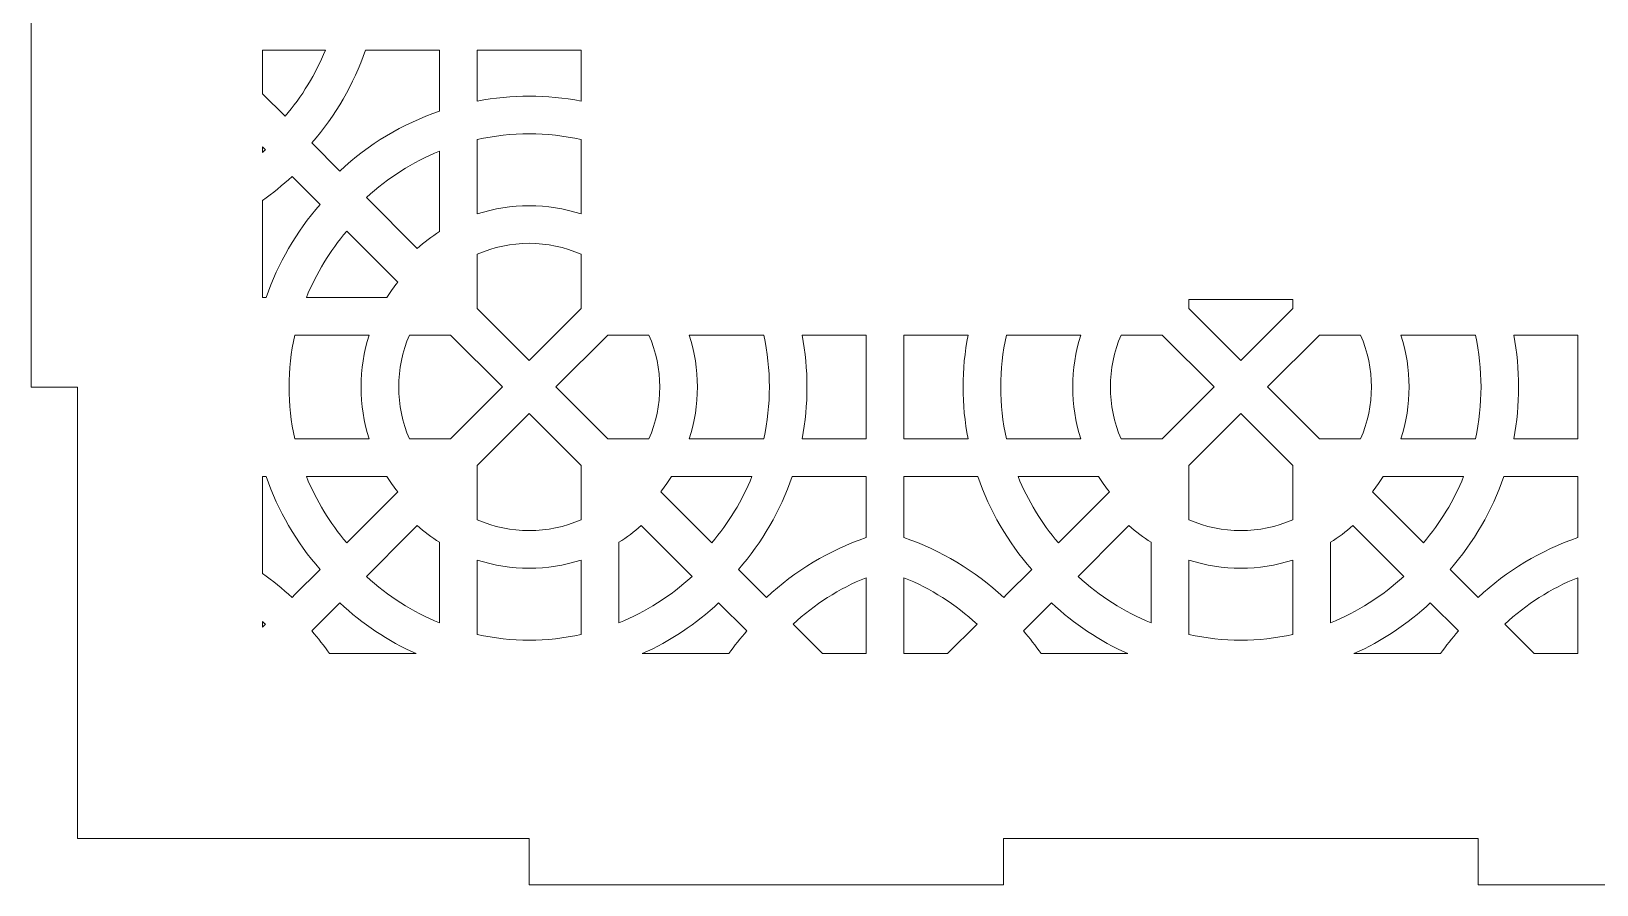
# Model space of a CAD drawing. Header units: millimetres. Extents: x -1324 to -1014, y -165 to 165.
# Drawn here: x -1324.2 to -1222.6, y -165 to -109.6 of the extents above; entities that cross this region are included whole.
import ezdxf

# ---------------------------------------------------------------- set-up
doc = ezdxf.new("R2010")
doc.units = ezdxf.units.MM
doc.header["$MEASUREMENT"] = 0
doc.layers.add('Camada 1', color=7, linetype='Continuous')

msp = doc.modelspace()

# ---------------------------------------------------------------- linework, layer by layer
at = {"layer": 'Camada 1', "color": 250, "lineweight": 20}
for points, knots in [([(-1321.2251, -11), (-1321.2251, -11), (-1291.9251, -11), (-1291.9251, -11), (-1291.9251, -11), (-1291.9251, -11), (-1291.9251, -8), (-1291.9251, -8), (-1291.9251, -8), (-1291.9251, -8), (-1261.1251, -8), (-1261.1251, -8), (-1261.1251, -8), (-1261.1251, -8), (-1261.1251, -11), (-1261.1251, -11), (-1261.1251, -11), (-1261.1251, -11), (-1230.3251, -11), (-1230.3251, -11), (-1230.3251, -11), (-1230.3251, -11), (-1230.3251, -8), (-1230.3251, -8), (-1230.3251, -8), (-1230.3251, -8), (-1199.5251, -8), (-1199.5251, -8), (-1199.5251, -8), (-1199.5251, -8), (-1199.5251, -11), (-1199.5251, -11), (-1199.5251, -11), (-1199.5251, -11), (-1170.2251, -11), (-1170.2251, -11), (-1170.2251, -11), (-1170.2251, -11), (-1170.2251, -40.3), (-1170.2251, -40.3), (-1170.2251, -40.3), (-1170.2251, -40.3), (-1167.2251, -40.3), (-1167.2251, -40.3), (-1167.2251, -40.3), (-1167.2251, -40.3), (-1167.2251, -71.1), (-1167.2251, -71.1), (-1167.2251, -71.1), (-1167.2251, -71.1), (-1170.2251, -71.1), (-1170.2251, -71.1), (-1170.2251, -71.1), (-1170.2251, -71.1), (-1170.2251, -101.9), (-1170.2251, -101.9), (-1170.2251, -101.9), (-1170.2251, -101.9), (-1167.2251, -101.9), (-1167.2251, -101.9), (-1167.2251, -101.9), (-1167.2251, -101.9), (-1167.2251, -132.7), (-1167.2251, -132.7), (-1167.2251, -132.7), (-1167.2251, -132.7), (-1170.2251, -132.7), (-1170.2251, -132.7), (-1170.2251, -132.7), (-1170.2251, -132.7), (-1170.2251, -162), (-1170.2251, -162), (-1170.2251, -162), (-1170.2251, -162), (-1199.5251, -162), (-1199.5251, -162), (-1199.5251, -162), (-1199.5251, -162), (-1199.5251, -165), (-1199.5251, -165), (-1199.5251, -165), (-1199.5251, -165), (-1230.3251, -165), (-1230.3251, -165), (-1230.3251, -165), (-1230.3251, -165), (-1230.3251, -162), (-1230.3251, -162), (-1230.3251, -162), (-1230.3251, -162), (-1261.1251, -162), (-1261.1251, -162), (-1261.1251, -162), (-1261.1251, -162), (-1261.1251, -165), (-1261.1251, -165), (-1261.1251, -165), (-1261.1251, -165), (-1291.9251, -165), (-1291.9251, -165), (-1291.9251, -165), (-1291.9251, -165), (-1291.9251, -162), (-1291.9251, -162), (-1291.9251, -162), (-1291.9251, -162), (-1321.2251, -162), (-1321.2251, -162), (-1321.2251, -162), (-1321.2251, -162), (-1321.2251, -132.7), (-1321.2251, -132.7), (-1321.2251, -132.7), (-1321.2251, -132.7), (-1324.2251, -132.7), (-1324.2251, -132.7), (-1324.2251, -132.7), (-1324.2251, -132.7), (-1324.2251, -101.9), (-1324.2251, -101.9), (-1324.2251, -101.9), (-1324.2251, -101.9), (-1321.2251, -101.9), (-1321.2251, -101.9), (-1321.2251, -101.9), (-1321.2251, -101.9), (-1321.2251, -71.1), (-1321.2251, -71.1), (-1321.2251, -71.1), (-1321.2251, -71.1), (-1324.2251, -71.1), (-1324.2251, -71.1), (-1324.2251, -71.1), (-1324.2251, -71.1), (-1324.2251, -40.3), (-1324.2251, -40.3), (-1324.2251, -40.3), (-1324.2251, -40.3), (-1321.2251, -40.3), (-1321.2251, -40.3), (-1321.2251, -40.3), (-1321.2251, -40.3), (-1321.2251, -11), (-1321.2251, -11)], [0, 0, 0, 0, 0.02702703, 0.02702703, 0.02702703, 0.02702703, 0.05405405, 0.05405405, 0.05405405, 0.05405405, 0.08108108, 0.08108108, 0.08108108, 0.08108108, 0.10810811, 0.10810811, 0.10810811, 0.10810811, 0.13513514, 0.13513514, 0.13513514, 0.13513514, 0.16216216, 0.16216216, 0.16216216, 0.16216216, 0.18918919, 0.18918919, 0.18918919, 0.18918919, 0.21621622, 0.21621622, 0.21621622, 0.21621622, 0.24324324, 0.24324324, 0.24324324, 0.24324324, 0.27027027, 0.27027027, 0.27027027, 0.27027027, 0.2972973, 0.2972973, 0.2972973, 0.2972973, 0.32432432, 0.32432432, 0.32432432, 0.32432432, 0.35135135, 0.35135135, 0.35135135, 0.35135135, 0.37837838, 0.37837838, 0.37837838, 0.37837838, 0.40540541, 0.40540541, 0.40540541, 0.40540541, 0.43243243, 0.43243243, 0.43243243, 0.43243243, 0.45945946, 0.45945946, 0.45945946, 0.45945946, 0.48648649, 0.48648649, 0.48648649, 0.48648649, 0.51351351, 0.51351351, 0.51351351, 0.51351351, 0.54054054, 0.54054054, 0.54054054, 0.54054054, 0.56756757, 0.56756757, 0.56756757, 0.56756757, 0.59459459, 0.59459459, 0.59459459, 0.59459459, 0.62162162, 0.62162162, 0.62162162, 0.62162162, 0.64864865, 0.64864865, 0.64864865, 0.64864865, 0.67567568, 0.67567568, 0.67567568, 0.67567568, 0.7027027, 0.7027027, 0.7027027, 0.7027027, 0.72972973, 0.72972973, 0.72972973, 0.72972973, 0.75675676, 0.75675676, 0.75675676, 0.75675676, 0.78378378, 0.78378378, 0.78378378, 0.78378378, 0.81081081, 0.81081081, 0.81081081, 0.81081081, 0.83783784, 0.83783784, 0.83783784, 0.83783784, 0.86486486, 0.86486486, 0.86486486, 0.86486486, 0.89189189, 0.89189189, 0.89189189, 0.89189189, 0.91891892, 0.91891892, 0.91891892, 0.91891892, 0.94594595, 0.94594595, 0.94594595, 0.94594595, 1, 1, 1, 1]), ([(-1309.2251, -113.6449), (-1309.2251, -113.6449), (-1307.7568, -115.1132), (-1307.7568, -115.1132), (-1307.7568, -115.1132), (-1306.6588, -113.8305), (-1305.774, -112.3784), (-1305.1418, -110.814), (-1305.1418, -110.814), (-1305.1418, -110.814), (-1309.2251, -110.8139), (-1309.2251, -110.8139), (-1309.2251, -110.8139), (-1309.2251, -110.8139), (-1309.2251, -113.6449), (-1309.2251, -113.6449)], [0, 0, 0, 0, 0.2, 0.2, 0.2, 0.2, 0.4, 0.4, 0.4, 0.4, 0.6, 0.6, 0.6, 0.6, 1, 1, 1, 1]), ([(-1297.728, -114.7723), (-1300.1356, -115.5959), (-1302.3466, -116.9284), (-1304.2057, -118.6644), (-1304.2057, -118.6644), (-1304.2057, -118.6644), (-1306.026, -116.845), (-1306.026, -116.845), (-1306.026, -116.845), (-1304.4842, -115.0805), (-1303.2939, -113.0323), (-1302.5354, -110.8139), (-1302.5354, -110.8139), (-1302.5354, -110.8139), (-1297.7277, -110.814), (-1297.7277, -110.814), (-1297.7277, -110.814), (-1297.7277, -110.814), (-1297.728, -114.7723), (-1297.728, -114.7723)], [0, 0, 0, 0, 0.16666667, 0.16666667, 0.16666667, 0.16666667, 0.33333333, 0.33333333, 0.33333333, 0.33333333, 0.5, 0.5, 0.5, 0.5, 0.66666667, 0.66666667, 0.66666667, 0.66666667, 1, 1, 1, 1]), ([(-1295.2858, -114.1262), (-1295.2858, -114.1262), (-1295.2856, -110.814), (-1295.2856, -110.814), (-1295.2856, -110.814), (-1295.2856, -110.814), (-1288.5369, -110.8139), (-1288.5369, -110.8139), (-1288.5369, -110.8139), (-1288.5369, -110.8139), (-1288.5365, -110.8139), (-1288.5365, -110.8139), (-1288.5365, -110.8139), (-1288.5365, -110.8139), (-1288.5366, -114.126), (-1288.5366, -114.126), (-1288.5366, -114.126), (-1290.7728, -113.7001), (-1293.0497, -113.7001), (-1295.2858, -114.1262)], [0, 0, 0, 0, 0.16666667, 0.16666667, 0.16666667, 0.16666667, 0.33333333, 0.33333333, 0.33333333, 0.33333333, 0.5, 0.5, 0.5, 0.5, 0.66666667, 0.66666667, 0.66666667, 0.66666667, 1, 1, 1, 1]), ([(-1295.2858, -121.4521), (-1295.2858, -121.4521), (-1295.2856, -116.6185), (-1295.2856, -116.6185), (-1295.2856, -116.6185), (-1293.0633, -116.1259), (-1290.759, -116.1259), (-1288.5365, -116.6189), (-1288.5365, -116.6189), (-1288.5365, -116.6189), (-1288.5365, -121.4521), (-1288.5365, -121.4521), (-1288.5365, -121.4521), (-1290.7263, -120.7366), (-1293.096, -120.7366), (-1295.2858, -121.4521)], [0, 0, 0, 0, 0.2, 0.2, 0.2, 0.2, 0.4, 0.4, 0.4, 0.4, 0.6, 0.6, 0.6, 0.6, 1, 1, 1, 1]), ([(-1309.2251, -117.4675), (-1309.1604, -117.4097), (-1309.0962, -117.3513), (-1309.0324, -117.2924), (-1309.0324, -117.2924), (-1309.0324, -117.2924), (-1309.2251, -117.0997), (-1309.2251, -117.0997), (-1309.2251, -117.0997), (-1309.2251, -117.0997), (-1309.2251, -117.4675), (-1309.2251, -117.4675)], [0, 0, 0, 0, 0.25, 0.25, 0.25, 0.25, 0.5, 0.5, 0.5, 0.5, 1, 1, 1, 1]), ([(-1299.1767, -123.6937), (-1299.1767, -123.6937), (-1302.4782, -120.3919), (-1302.4782, -120.3919), (-1302.4782, -120.3919), (-1301.0898, -119.1094), (-1299.4795, -118.0854), (-1297.7277, -117.3786), (-1297.7277, -117.3786), (-1297.7277, -117.3786), (-1297.7277, -122.6012), (-1297.7277, -122.6012), (-1297.7277, -122.6012), (-1298.2397, -122.9247), (-1298.7245, -123.2906), (-1299.1767, -123.6937)], [0, 0, 0, 0, 0.2, 0.2, 0.2, 0.2, 0.4, 0.4, 0.4, 0.4, 0.6, 0.6, 0.6, 0.6, 1, 1, 1, 1]), ([(-1309.2251, -126.8705), (-1309.2251, -126.8705), (-1308.9751, -126.8705), (-1308.9751, -126.8705), (-1308.9751, -126.8705), (-1308.2167, -124.6522), (-1307.0265, -122.6035), (-1305.4844, -120.8392), (-1305.4844, -120.8392), (-1305.4844, -120.8392), (-1307.3049, -119.02), (-1307.3049, -119.02), (-1307.3049, -119.02), (-1307.9095, -119.5845), (-1308.5514, -120.1063), (-1309.2251, -120.5819), (-1309.2251, -120.5819), (-1309.2251, -120.5819), (-1309.2251, -126.8705), (-1309.2251, -126.8705)], [0, 0, 0, 0, 0.16666667, 0.16666667, 0.16666667, 0.16666667, 0.33333333, 0.33333333, 0.33333333, 0.33333333, 0.5, 0.5, 0.5, 0.5, 0.66666667, 0.66666667, 0.66666667, 0.66666667, 1, 1, 1, 1]), ([(-1301.1467, -126.8704), (-1301.1467, -126.8704), (-1306.3685, -126.8704), (-1306.3685, -126.8704), (-1306.3685, -126.8704), (-1305.7368, -125.3059), (-1304.8514, -123.8534), (-1303.7538, -122.5711), (-1303.7538, -122.5711), (-1303.7538, -122.5711), (-1300.444, -125.8809), (-1300.444, -125.8809), (-1300.444, -125.8809), (-1300.6964, -126.1974), (-1300.9309, -126.5281), (-1301.1467, -126.8704)], [0, 0, 0, 0, 0.2, 0.2, 0.2, 0.2, 0.4, 0.4, 0.4, 0.4, 0.6, 0.6, 0.6, 0.6, 1, 1, 1, 1]), ([(-1291.9113, -130.959), (-1291.9113, -130.959), (-1295.2856, -127.5847), (-1295.2856, -127.5847), (-1295.2856, -127.5847), (-1295.2856, -127.5847), (-1295.2856, -124.0686), (-1295.2856, -124.0686), (-1295.2856, -124.0686), (-1293.1247, -123.1218), (-1290.6976, -123.1218), (-1288.5366, -124.0685), (-1288.5366, -124.0685), (-1288.5366, -124.0685), (-1288.5365, -127.5841), (-1288.5365, -127.5841), (-1288.5365, -127.5841), (-1288.5365, -127.5841), (-1291.9113, -130.959), (-1291.9113, -130.959)], [0, 0, 0, 0, 0.16666667, 0.16666667, 0.16666667, 0.16666667, 0.33333333, 0.33333333, 0.33333333, 0.33333333, 0.5, 0.5, 0.5, 0.5, 0.66666667, 0.66666667, 0.66666667, 0.66666667, 1, 1, 1, 1]), ([(-1242.351, -126.9999), (-1242.351, -126.9999), (-1249.1001, -126.9999), (-1249.1001, -126.9999), (-1249.1001, -126.9999), (-1249.1001, -126.9999), (-1249.1001, -127.5847), (-1249.1001, -127.5847), (-1249.1001, -127.5847), (-1249.1001, -127.5847), (-1245.7258, -130.959), (-1245.7258, -130.959), (-1245.7258, -130.959), (-1245.7258, -130.959), (-1242.351, -127.5841), (-1242.351, -127.5841), (-1242.351, -127.5841), (-1242.351, -127.5841), (-1242.351, -126.9999), (-1242.351, -126.9999)], [0, 0, 0, 0, 0.16666667, 0.16666667, 0.16666667, 0.16666667, 0.33333333, 0.33333333, 0.33333333, 0.33333333, 0.5, 0.5, 0.5, 0.5, 0.66666667, 0.66666667, 0.66666667, 0.66666667, 1, 1, 1, 1]), ([(-1307.1287, -136.061), (-1307.6187, -133.8459), (-1307.6187, -131.5269), (-1307.1287, -129.3119), (-1307.1287, -129.3119), (-1307.1287, -129.3119), (-1302.2937, -129.3118), (-1302.2937, -129.3118), (-1302.2937, -129.3118), (-1303.0047, -131.4993), (-1303.0049, -133.8736), (-1302.2937, -136.0611), (-1302.2937, -136.0611), (-1302.2937, -136.0611), (-1307.1287, -136.061), (-1307.1287, -136.061)], [0, 0, 0, 0, 0.2, 0.2, 0.2, 0.2, 0.4, 0.4, 0.4, 0.4, 0.6, 0.6, 0.6, 0.6, 1, 1, 1, 1]), ([(-1299.6781, -136.0611), (-1300.6168, -133.909), (-1300.6168, -131.4641), (-1299.6781, -129.3118), (-1299.6781, -129.3118), (-1299.6781, -129.3118), (-1297.013, -129.3119), (-1297.013, -129.3119), (-1297.013, -129.3119), (-1297.013, -129.3119), (-1293.6379, -132.6863), (-1293.6379, -132.6863), (-1293.6379, -132.6863), (-1293.6379, -132.6863), (-1297.013, -136.061), (-1297.013, -136.061), (-1297.013, -136.061), (-1297.013, -136.061), (-1299.6781, -136.0611), (-1299.6781, -136.0611)], [0, 0, 0, 0, 0.16666667, 0.16666667, 0.16666667, 0.16666667, 0.33333333, 0.33333333, 0.33333333, 0.33333333, 0.5, 0.5, 0.5, 0.5, 0.66666667, 0.66666667, 0.66666667, 0.66666667, 1, 1, 1, 1]), ([(-1286.8096, -136.0607), (-1286.8096, -136.0607), (-1290.1844, -132.6859), (-1290.1844, -132.6859), (-1290.1844, -132.6859), (-1290.1844, -132.6859), (-1286.8096, -129.3114), (-1286.8096, -129.3114), (-1286.8096, -129.3114), (-1286.8096, -129.3114), (-1284.1447, -129.3114), (-1284.1447, -129.3114), (-1284.1447, -129.3114), (-1283.2057, -131.4632), (-1283.2057, -133.9087), (-1284.1447, -136.0609), (-1284.1447, -136.0609), (-1284.1447, -136.0609), (-1286.8096, -136.0607), (-1286.8096, -136.0607)], [0, 0, 0, 0, 0.16666667, 0.16666667, 0.16666667, 0.16666667, 0.33333333, 0.33333333, 0.33333333, 0.33333333, 0.5, 0.5, 0.5, 0.5, 0.66666667, 0.66666667, 0.66666667, 0.66666667, 1, 1, 1, 1]), ([(-1281.5283, -136.0607), (-1280.8174, -133.8737), (-1280.8174, -131.4985), (-1281.5283, -129.3115), (-1281.5283, -129.3115), (-1281.5283, -129.3115), (-1276.6939, -129.3115), (-1276.6939, -129.3115), (-1276.6939, -129.3115), (-1276.2038, -131.5269), (-1276.2038, -133.8454), (-1276.6939, -136.0607), (-1276.6939, -136.0607), (-1276.6939, -136.0607), (-1281.5283, -136.0607), (-1281.5283, -136.0607)], [0, 0, 0, 0, 0.2, 0.2, 0.2, 0.2, 0.4, 0.4, 0.4, 0.4, 0.6, 0.6, 0.6, 0.6, 1, 1, 1, 1]), ([(-1274.2024, -136.0607), (-1273.7792, -133.8356), (-1273.7792, -131.5366), (-1274.2024, -129.3114), (-1274.2024, -129.3114), (-1274.2024, -129.3114), (-1270.0396, -129.3115), (-1270.0396, -129.3115), (-1270.0396, -129.3115), (-1270.0396, -129.3115), (-1270.0396, -129.3118), (-1270.0396, -129.3118), (-1270.0396, -129.3118), (-1270.0396, -129.3118), (-1270.0396, -136.0607), (-1270.0396, -136.0607), (-1270.0396, -136.0607), (-1270.0396, -136.0607), (-1274.2024, -136.0607), (-1274.2024, -136.0607)], [0, 0, 0, 0, 0.16666667, 0.16666667, 0.16666667, 0.16666667, 0.33333333, 0.33333333, 0.33333333, 0.33333333, 0.5, 0.5, 0.5, 0.5, 0.66666667, 0.66666667, 0.66666667, 0.66666667, 1, 1, 1, 1]), ([(-1263.4343, -129.3118), (-1263.858, -131.5366), (-1263.858, -133.8362), (-1263.4343, -136.0613), (-1263.4343, -136.0613), (-1263.4343, -136.0613), (-1267.5974, -136.061), (-1267.5974, -136.061), (-1267.5974, -136.061), (-1267.5974, -136.061), (-1267.5974, -129.3119), (-1267.5974, -129.3119), (-1267.5974, -129.3119), (-1267.5974, -129.3119), (-1263.4343, -129.3118), (-1263.4343, -129.3118)], [0, 0, 0, 0, 0.2, 0.2, 0.2, 0.2, 0.4, 0.4, 0.4, 0.4, 0.6, 0.6, 0.6, 0.6, 1, 1, 1, 1]), ([(-1260.9432, -136.061), (-1261.4332, -133.8459), (-1261.4332, -131.5269), (-1260.9432, -129.3119), (-1260.9432, -129.3119), (-1260.9432, -129.3119), (-1256.1082, -129.3118), (-1256.1082, -129.3118), (-1256.1082, -129.3118), (-1256.8192, -131.4993), (-1256.8194, -133.8736), (-1256.1082, -136.0611), (-1256.1082, -136.0611), (-1256.1082, -136.0611), (-1260.9432, -136.061), (-1260.9432, -136.061)], [0, 0, 0, 0, 0.2, 0.2, 0.2, 0.2, 0.4, 0.4, 0.4, 0.4, 0.6, 0.6, 0.6, 0.6, 1, 1, 1, 1]), ([(-1253.4926, -136.0611), (-1254.4313, -133.909), (-1254.4313, -131.4641), (-1253.4926, -129.3118), (-1253.4926, -129.3118), (-1253.4926, -129.3118), (-1250.8275, -129.3119), (-1250.8275, -129.3119), (-1250.8275, -129.3119), (-1250.8275, -129.3119), (-1247.4524, -132.6863), (-1247.4524, -132.6863), (-1247.4524, -132.6863), (-1247.4524, -132.6863), (-1250.8275, -136.061), (-1250.8275, -136.061), (-1250.8275, -136.061), (-1250.8275, -136.061), (-1253.4926, -136.0611), (-1253.4926, -136.0611)], [0, 0, 0, 0, 0.16666667, 0.16666667, 0.16666667, 0.16666667, 0.33333333, 0.33333333, 0.33333333, 0.33333333, 0.5, 0.5, 0.5, 0.5, 0.66666667, 0.66666667, 0.66666667, 0.66666667, 1, 1, 1, 1]), ([(-1240.6241, -136.0607), (-1240.6241, -136.0607), (-1243.9989, -132.6859), (-1243.9989, -132.6859), (-1243.9989, -132.6859), (-1243.9989, -132.6859), (-1240.6241, -129.3114), (-1240.6241, -129.3114), (-1240.6241, -129.3114), (-1240.6241, -129.3114), (-1237.9592, -129.3114), (-1237.9592, -129.3114), (-1237.9592, -129.3114), (-1237.0202, -131.4632), (-1237.0202, -133.9087), (-1237.9592, -136.0609), (-1237.9592, -136.0609), (-1237.9592, -136.0609), (-1240.6241, -136.0607), (-1240.6241, -136.0607)], [0, 0, 0, 0, 0.16666667, 0.16666667, 0.16666667, 0.16666667, 0.33333333, 0.33333333, 0.33333333, 0.33333333, 0.5, 0.5, 0.5, 0.5, 0.66666667, 0.66666667, 0.66666667, 0.66666667, 1, 1, 1, 1]), ([(-1235.3428, -136.0607), (-1234.6319, -133.8737), (-1234.6319, -131.4985), (-1235.3428, -129.3115), (-1235.3428, -129.3115), (-1235.3428, -129.3115), (-1230.5084, -129.3115), (-1230.5084, -129.3115), (-1230.5084, -129.3115), (-1230.0183, -131.5269), (-1230.0183, -133.8454), (-1230.5084, -136.0607), (-1230.5084, -136.0607), (-1230.5084, -136.0607), (-1235.3428, -136.0607), (-1235.3428, -136.0607)], [0, 0, 0, 0, 0.2, 0.2, 0.2, 0.2, 0.4, 0.4, 0.4, 0.4, 0.6, 0.6, 0.6, 0.6, 1, 1, 1, 1]), ([(-1228.0169, -136.0607), (-1227.5937, -133.8356), (-1227.5937, -131.5366), (-1228.0169, -129.3114), (-1228.0169, -129.3114), (-1228.0169, -129.3114), (-1223.8541, -129.3115), (-1223.8541, -129.3115), (-1223.8541, -129.3115), (-1223.8541, -129.3115), (-1223.8541, -129.3118), (-1223.8541, -129.3118), (-1223.8541, -129.3118), (-1223.8541, -129.3118), (-1223.8541, -136.0607), (-1223.8541, -136.0607), (-1223.8541, -136.0607), (-1223.8541, -136.0607), (-1228.0169, -136.0607), (-1228.0169, -136.0607)], [0, 0, 0, 0, 0.16666667, 0.16666667, 0.16666667, 0.16666667, 0.33333333, 0.33333333, 0.33333333, 0.33333333, 0.5, 0.5, 0.5, 0.5, 0.66666667, 0.66666667, 0.66666667, 0.66666667, 1, 1, 1, 1]), ([(-1295.286, -141.304), (-1295.286, -141.304), (-1295.286, -137.7883), (-1295.286, -137.7883), (-1295.286, -137.7883), (-1295.286, -137.7883), (-1291.9112, -134.4133), (-1291.9112, -134.4133), (-1291.9112, -134.4133), (-1291.9112, -134.4133), (-1288.5369, -137.7879), (-1288.5369, -137.7879), (-1288.5369, -137.7879), (-1288.5369, -137.7879), (-1288.5369, -141.304), (-1288.5369, -141.304), (-1288.5369, -141.304), (-1290.6981, -142.2508), (-1293.1252, -142.2508), (-1295.286, -141.304)], [0, 0, 0, 0, 0.16666667, 0.16666667, 0.16666667, 0.16666667, 0.33333333, 0.33333333, 0.33333333, 0.33333333, 0.5, 0.5, 0.5, 0.5, 0.66666667, 0.66666667, 0.66666667, 0.66666667, 1, 1, 1, 1]), ([(-1249.1005, -141.304), (-1249.1005, -141.304), (-1249.1005, -137.7883), (-1249.1005, -137.7883), (-1249.1005, -137.7883), (-1249.1005, -137.7883), (-1245.7257, -134.4133), (-1245.7257, -134.4133), (-1245.7257, -134.4133), (-1245.7257, -134.4133), (-1242.3514, -137.7879), (-1242.3514, -137.7879), (-1242.3514, -137.7879), (-1242.3514, -137.7879), (-1242.3514, -141.304), (-1242.3514, -141.304), (-1242.3514, -141.304), (-1244.5126, -142.2508), (-1246.9397, -142.2508), (-1249.1005, -141.304)], [0, 0, 0, 0, 0.16666667, 0.16666667, 0.16666667, 0.16666667, 0.33333333, 0.33333333, 0.33333333, 0.33333333, 0.5, 0.5, 0.5, 0.5, 0.66666667, 0.66666667, 0.66666667, 0.66666667, 1, 1, 1, 1]), ([(-1309.2251, -144.7909), (-1308.5514, -145.2665), (-1307.9095, -145.7884), (-1307.3049, -146.353), (-1307.3049, -146.353), (-1307.3049, -146.353), (-1307.1147, -146.1628), (-1307.1147, -146.1628), (-1307.1147, -146.1628), (-1307.1147, -146.1628), (-1305.4848, -144.5336), (-1305.4848, -144.5336), (-1305.4848, -144.5336), (-1307.0267, -142.7691), (-1308.2167, -140.7205), (-1308.9751, -138.5024), (-1308.9751, -138.5024), (-1308.9751, -138.5024), (-1309.2251, -138.5024), (-1309.2251, -138.5024), (-1309.2251, -138.5024), (-1309.2251, -138.5024), (-1309.2251, -144.7909), (-1309.2251, -144.7909)], [0, 0, 0, 0, 0.14285714, 0.14285714, 0.14285714, 0.14285714, 0.28571429, 0.28571429, 0.28571429, 0.28571429, 0.42857143, 0.42857143, 0.42857143, 0.42857143, 0.57142857, 0.57142857, 0.57142857, 0.57142857, 0.71428571, 0.71428571, 0.71428571, 0.71428571, 1, 1, 1, 1]), ([(-1306.3685, -138.5025), (-1306.3685, -138.5025), (-1301.1467, -138.5025), (-1301.1467, -138.5025), (-1301.1467, -138.5025), (-1300.9311, -138.8448), (-1300.6968, -139.1752), (-1300.4444, -139.4915), (-1300.4444, -139.4915), (-1300.4444, -139.4915), (-1303.7541, -142.8017), (-1303.7541, -142.8017), (-1303.7541, -142.8017), (-1304.8516, -141.5194), (-1305.7368, -140.0666), (-1306.3685, -138.5025)], [0, 0, 0, 0, 0.2, 0.2, 0.2, 0.2, 0.4, 0.4, 0.4, 0.4, 0.6, 0.6, 0.6, 0.6, 1, 1, 1, 1]), ([(-1280.0688, -142.8014), (-1280.0688, -142.8014), (-1283.3783, -139.4915), (-1283.3783, -139.4915), (-1283.3783, -139.4915), (-1283.1262, -139.1751), (-1282.8914, -138.8446), (-1282.6757, -138.5021), (-1282.6757, -138.5021), (-1282.6757, -138.5021), (-1277.4537, -138.5022), (-1277.4537, -138.5022), (-1277.4537, -138.5022), (-1278.0857, -140.0666), (-1278.9709, -141.5188), (-1280.0688, -142.8014)], [0, 0, 0, 0, 0.2, 0.2, 0.2, 0.2, 0.4, 0.4, 0.4, 0.4, 0.6, 0.6, 0.6, 0.6, 1, 1, 1, 1]), ([(-1276.5175, -146.3526), (-1276.5175, -146.3526), (-1278.3381, -144.5332), (-1278.3381, -144.5332), (-1278.3381, -144.5332), (-1276.796, -142.7687), (-1275.6058, -140.7204), (-1274.8474, -138.5021), (-1274.8474, -138.5021), (-1274.8474, -138.5021), (-1270.0396, -138.5022), (-1270.0396, -138.5022), (-1270.0396, -138.5022), (-1270.0396, -138.5022), (-1270.0396, -138.5024), (-1270.0396, -138.5024), (-1270.0396, -138.5024), (-1270.0396, -138.5024), (-1270.0398, -142.4605), (-1270.0398, -142.4605), (-1270.0398, -142.4605), (-1272.4473, -143.2842), (-1274.6584, -144.6166), (-1276.5175, -146.3526)], [0, 0, 0, 0, 0.14285714, 0.14285714, 0.14285714, 0.14285714, 0.28571429, 0.28571429, 0.28571429, 0.28571429, 0.42857143, 0.42857143, 0.42857143, 0.42857143, 0.57142857, 0.57142857, 0.57142857, 0.57142857, 0.71428571, 0.71428571, 0.71428571, 0.71428571, 1, 1, 1, 1]), ([(-1262.7896, -138.5024), (-1262.0312, -140.7205), (-1260.8412, -142.7691), (-1259.2993, -144.5336), (-1259.2993, -144.5336), (-1259.2993, -144.5336), (-1260.9292, -146.1628), (-1260.9292, -146.1628), (-1260.9292, -146.1628), (-1260.9292, -146.1628), (-1261.1194, -146.353), (-1261.1194, -146.353), (-1261.1194, -146.353), (-1262.9786, -144.6168), (-1265.1895, -143.2844), (-1267.5974, -142.4608), (-1267.5974, -142.4608), (-1267.5974, -142.4608), (-1267.5974, -138.5024), (-1267.5974, -138.5024), (-1267.5974, -138.5024), (-1267.5974, -138.5024), (-1262.7896, -138.5024), (-1262.7896, -138.5024)], [0, 0, 0, 0, 0.14285714, 0.14285714, 0.14285714, 0.14285714, 0.28571429, 0.28571429, 0.28571429, 0.28571429, 0.42857143, 0.42857143, 0.42857143, 0.42857143, 0.57142857, 0.57142857, 0.57142857, 0.57142857, 0.71428571, 0.71428571, 0.71428571, 0.71428571, 1, 1, 1, 1]), ([(-1260.183, -138.5025), (-1260.183, -138.5025), (-1254.9612, -138.5025), (-1254.9612, -138.5025), (-1254.9612, -138.5025), (-1254.7456, -138.8448), (-1254.5113, -139.1752), (-1254.2589, -139.4915), (-1254.2589, -139.4915), (-1254.2589, -139.4915), (-1257.5686, -142.8017), (-1257.5686, -142.8017), (-1257.5686, -142.8017), (-1258.6661, -141.5194), (-1259.5513, -140.0666), (-1260.183, -138.5025)], [0, 0, 0, 0, 0.2, 0.2, 0.2, 0.2, 0.4, 0.4, 0.4, 0.4, 0.6, 0.6, 0.6, 0.6, 1, 1, 1, 1]), ([(-1233.8833, -142.8014), (-1233.8833, -142.8014), (-1237.1928, -139.4915), (-1237.1928, -139.4915), (-1237.1928, -139.4915), (-1236.9407, -139.1751), (-1236.7059, -138.8446), (-1236.4902, -138.5021), (-1236.4902, -138.5021), (-1236.4902, -138.5021), (-1231.2682, -138.5022), (-1231.2682, -138.5022), (-1231.2682, -138.5022), (-1231.9002, -140.0666), (-1232.7854, -141.5188), (-1233.8833, -142.8014)], [0, 0, 0, 0, 0.2, 0.2, 0.2, 0.2, 0.4, 0.4, 0.4, 0.4, 0.6, 0.6, 0.6, 0.6, 1, 1, 1, 1]), ([(-1230.332, -146.3526), (-1230.332, -146.3526), (-1232.1526, -144.5332), (-1232.1526, -144.5332), (-1232.1526, -144.5332), (-1230.6105, -142.7687), (-1229.4203, -140.7204), (-1228.6619, -138.5021), (-1228.6619, -138.5021), (-1228.6619, -138.5021), (-1223.8541, -138.5022), (-1223.8541, -138.5022), (-1223.8541, -138.5022), (-1223.8541, -138.5022), (-1223.8541, -138.5024), (-1223.8541, -138.5024), (-1223.8541, -138.5024), (-1223.8541, -138.5024), (-1223.8543, -142.4605), (-1223.8543, -142.4605), (-1223.8543, -142.4605), (-1226.2618, -143.2842), (-1228.4729, -144.6166), (-1230.332, -146.3526)], [0, 0, 0, 0, 0.14285714, 0.14285714, 0.14285714, 0.14285714, 0.28571429, 0.28571429, 0.28571429, 0.28571429, 0.42857143, 0.42857143, 0.42857143, 0.42857143, 0.57142857, 0.57142857, 0.57142857, 0.57142857, 0.71428571, 0.71428571, 0.71428571, 0.71428571, 1, 1, 1, 1]), ([(-1302.4783, -144.9809), (-1302.4783, -144.9809), (-1299.6726, -142.1747), (-1299.6726, -142.1747), (-1299.6726, -142.1747), (-1299.6726, -142.1747), (-1299.1769, -141.6791), (-1299.1769, -141.6791), (-1299.1769, -141.6791), (-1298.7252, -142.0821), (-1298.2401, -142.4477), (-1297.7283, -142.7715), (-1297.7283, -142.7715), (-1297.7283, -142.7715), (-1297.7283, -147.994), (-1297.7283, -147.994), (-1297.7283, -147.994), (-1299.4796, -147.287), (-1301.09, -146.2632), (-1302.4783, -144.9809)], [0, 0, 0, 0, 0.16666667, 0.16666667, 0.16666667, 0.16666667, 0.33333333, 0.33333333, 0.33333333, 0.33333333, 0.5, 0.5, 0.5, 0.5, 0.66666667, 0.66666667, 0.66666667, 0.66666667, 1, 1, 1, 1]), ([(-1286.0946, -147.994), (-1286.0946, -147.994), (-1286.0946, -142.7715), (-1286.0946, -142.7715), (-1286.0946, -142.7715), (-1285.5828, -142.4477), (-1285.0975, -142.0821), (-1284.646, -141.6791), (-1284.646, -141.6791), (-1284.646, -141.6791), (-1281.3442, -144.9806), (-1281.3442, -144.9806), (-1281.3442, -144.9806), (-1282.7328, -146.2631), (-1284.343, -147.2868), (-1286.0946, -147.994)], [0, 0, 0, 0, 0.2, 0.2, 0.2, 0.2, 0.4, 0.4, 0.4, 0.4, 0.6, 0.6, 0.6, 0.6, 1, 1, 1, 1]), ([(-1256.2928, -144.9809), (-1256.2928, -144.9809), (-1253.4871, -142.1747), (-1253.4871, -142.1747), (-1253.4871, -142.1747), (-1253.4871, -142.1747), (-1252.9914, -141.6791), (-1252.9914, -141.6791), (-1252.9914, -141.6791), (-1252.5397, -142.0821), (-1252.0546, -142.4477), (-1251.5428, -142.7715), (-1251.5428, -142.7715), (-1251.5428, -142.7715), (-1251.5428, -147.994), (-1251.5428, -147.994), (-1251.5428, -147.994), (-1253.2941, -147.287), (-1254.9045, -146.2632), (-1256.2928, -144.9809)], [0, 0, 0, 0, 0.16666667, 0.16666667, 0.16666667, 0.16666667, 0.33333333, 0.33333333, 0.33333333, 0.33333333, 0.5, 0.5, 0.5, 0.5, 0.66666667, 0.66666667, 0.66666667, 0.66666667, 1, 1, 1, 1]), ([(-1239.9091, -147.994), (-1239.9091, -147.994), (-1239.9091, -142.7715), (-1239.9091, -142.7715), (-1239.9091, -142.7715), (-1239.3973, -142.4477), (-1238.912, -142.0821), (-1238.4605, -141.6791), (-1238.4605, -141.6791), (-1238.4605, -141.6791), (-1235.1587, -144.9806), (-1235.1587, -144.9806), (-1235.1587, -144.9806), (-1236.5473, -146.2631), (-1238.1575, -147.2868), (-1239.9091, -147.994)], [0, 0, 0, 0, 0.2, 0.2, 0.2, 0.2, 0.4, 0.4, 0.4, 0.4, 0.6, 0.6, 0.6, 0.6, 1, 1, 1, 1]), ([(-1295.2864, -143.9204), (-1293.0957, -144.636), (-1290.7273, -144.6361), (-1288.5369, -143.9204), (-1288.5369, -143.9204), (-1288.5369, -143.9204), (-1288.5369, -148.7538), (-1288.5369, -148.7538), (-1288.5369, -148.7538), (-1290.7585, -149.2464), (-1293.0646, -149.2467), (-1295.286, -148.7538), (-1295.286, -148.7538), (-1295.286, -148.7538), (-1295.2864, -143.9204), (-1295.2864, -143.9204)], [0, 0, 0, 0, 0.2, 0.2, 0.2, 0.2, 0.4, 0.4, 0.4, 0.4, 0.6, 0.6, 0.6, 0.6, 1, 1, 1, 1]), ([(-1249.1009, -143.9204), (-1246.9102, -144.636), (-1244.5418, -144.6361), (-1242.3514, -143.9204), (-1242.3514, -143.9204), (-1242.3514, -143.9204), (-1242.3514, -148.7538), (-1242.3514, -148.7538), (-1242.3514, -148.7538), (-1244.573, -149.2464), (-1246.8791, -149.2467), (-1249.1005, -148.7538), (-1249.1005, -148.7538), (-1249.1005, -148.7538), (-1249.1009, -143.9204), (-1249.1009, -143.9204)], [0, 0, 0, 0, 0.2, 0.2, 0.2, 0.2, 0.4, 0.4, 0.4, 0.4, 0.6, 0.6, 0.6, 0.6, 1, 1, 1, 1]), ([(-1270.0396, -150), (-1270.0396, -150), (-1270.0396, -145.0669), (-1270.0396, -145.0669), (-1270.0396, -145.0669), (-1271.7913, -145.7736), (-1273.4017, -146.7976), (-1274.79, -148.0801), (-1274.79, -148.0801), (-1274.79, -148.0801), (-1272.8702, -150), (-1272.8702, -150), (-1272.8702, -150), (-1272.8702, -150), (-1270.0396, -150), (-1270.0396, -150)], [0, 0, 0, 0, 0.2, 0.2, 0.2, 0.2, 0.4, 0.4, 0.4, 0.4, 0.6, 0.6, 0.6, 0.6, 1, 1, 1, 1]), ([(-1264.7668, -150), (-1264.7668, -150), (-1262.8473, -148.0804), (-1262.8473, -148.0804), (-1262.8473, -148.0804), (-1264.2357, -146.7979), (-1265.8459, -145.7742), (-1267.5974, -145.0671), (-1267.5974, -145.0671), (-1267.5974, -145.0671), (-1267.5975, -150), (-1267.5975, -150), (-1267.5975, -150), (-1267.5975, -150), (-1264.7668, -150), (-1264.7668, -150)], [0, 0, 0, 0, 0.2, 0.2, 0.2, 0.2, 0.4, 0.4, 0.4, 0.4, 0.6, 0.6, 0.6, 0.6, 1, 1, 1, 1]), ([(-1223.8541, -150), (-1223.8541, -150), (-1223.8541, -145.0669), (-1223.8541, -145.0669), (-1223.8541, -145.0669), (-1225.6058, -145.7736), (-1227.2162, -146.7976), (-1228.6045, -148.0801), (-1228.6045, -148.0801), (-1228.6045, -148.0801), (-1226.6847, -150), (-1226.6847, -150), (-1226.6847, -150), (-1226.6847, -150), (-1223.8541, -150), (-1223.8541, -150)], [0, 0, 0, 0, 0.2, 0.2, 0.2, 0.2, 0.4, 0.4, 0.4, 0.4, 0.6, 0.6, 0.6, 0.6, 1, 1, 1, 1]), ([(-1299.2511, -150), (-1301.0696, -149.1854), (-1302.7463, -148.0711), (-1304.206, -146.7082), (-1304.206, -146.7082), (-1304.206, -146.7082), (-1306.0265, -148.5277), (-1306.0265, -148.5277), (-1306.0265, -148.5277), (-1305.6147, -148.9989), (-1305.228, -149.4905), (-1304.8679, -150), (-1304.8679, -150), (-1304.8679, -150), (-1299.2511, -150), (-1299.2511, -150)], [0, 0, 0, 0, 0.2, 0.2, 0.2, 0.2, 0.4, 0.4, 0.4, 0.4, 0.6, 0.6, 0.6, 0.6, 1, 1, 1, 1]), ([(-1278.9551, -150), (-1278.5949, -149.4903), (-1278.2082, -148.9987), (-1277.7962, -148.5274), (-1277.7962, -148.5274), (-1277.7962, -148.5274), (-1279.6167, -146.7082), (-1279.6167, -146.7082), (-1279.6167, -146.7082), (-1281.0764, -148.0711), (-1282.7532, -149.1854), (-1284.5718, -150), (-1284.5718, -150), (-1284.5718, -150), (-1278.9551, -150), (-1278.9551, -150)], [0, 0, 0, 0, 0.2, 0.2, 0.2, 0.2, 0.4, 0.4, 0.4, 0.4, 0.6, 0.6, 0.6, 0.6, 1, 1, 1, 1]), ([(-1253.0656, -150), (-1254.8841, -149.1854), (-1256.5608, -148.0711), (-1258.0205, -146.7082), (-1258.0205, -146.7082), (-1258.0205, -146.7082), (-1259.841, -148.5277), (-1259.841, -148.5277), (-1259.841, -148.5277), (-1259.4292, -148.9989), (-1259.0425, -149.4905), (-1258.6824, -150), (-1258.6824, -150), (-1258.6824, -150), (-1253.0656, -150), (-1253.0656, -150)], [0, 0, 0, 0, 0.2, 0.2, 0.2, 0.2, 0.4, 0.4, 0.4, 0.4, 0.6, 0.6, 0.6, 0.6, 1, 1, 1, 1]), ([(-1232.7696, -150), (-1232.4094, -149.4903), (-1232.0227, -148.9987), (-1231.6107, -148.5274), (-1231.6107, -148.5274), (-1231.6107, -148.5274), (-1233.4312, -146.7082), (-1233.4312, -146.7082), (-1233.4312, -146.7082), (-1234.8909, -148.0711), (-1236.5677, -149.1854), (-1238.3863, -150), (-1238.3863, -150), (-1238.3863, -150), (-1232.7696, -150), (-1232.7696, -150)], [0, 0, 0, 0, 0.2, 0.2, 0.2, 0.2, 0.4, 0.4, 0.4, 0.4, 0.6, 0.6, 0.6, 0.6, 1, 1, 1, 1]), ([(-1309.2251, -148.2727), (-1309.2251, -148.2727), (-1309.0328, -148.0804), (-1309.0328, -148.0804), (-1309.0328, -148.0804), (-1309.0964, -148.0216), (-1309.1605, -147.9634), (-1309.2251, -147.9057), (-1309.2251, -147.9057), (-1309.2251, -147.9057), (-1309.2251, -148.2727), (-1309.2251, -148.2727)], [0, 0, 0, 0, 0.25, 0.25, 0.25, 0.25, 0.5, 0.5, 0.5, 0.5, 1, 1, 1, 1])]:
    msp.add_open_spline(points, degree=3, knots=knots, dxfattribs=at)

doc.saveas('drawing.dxf')
